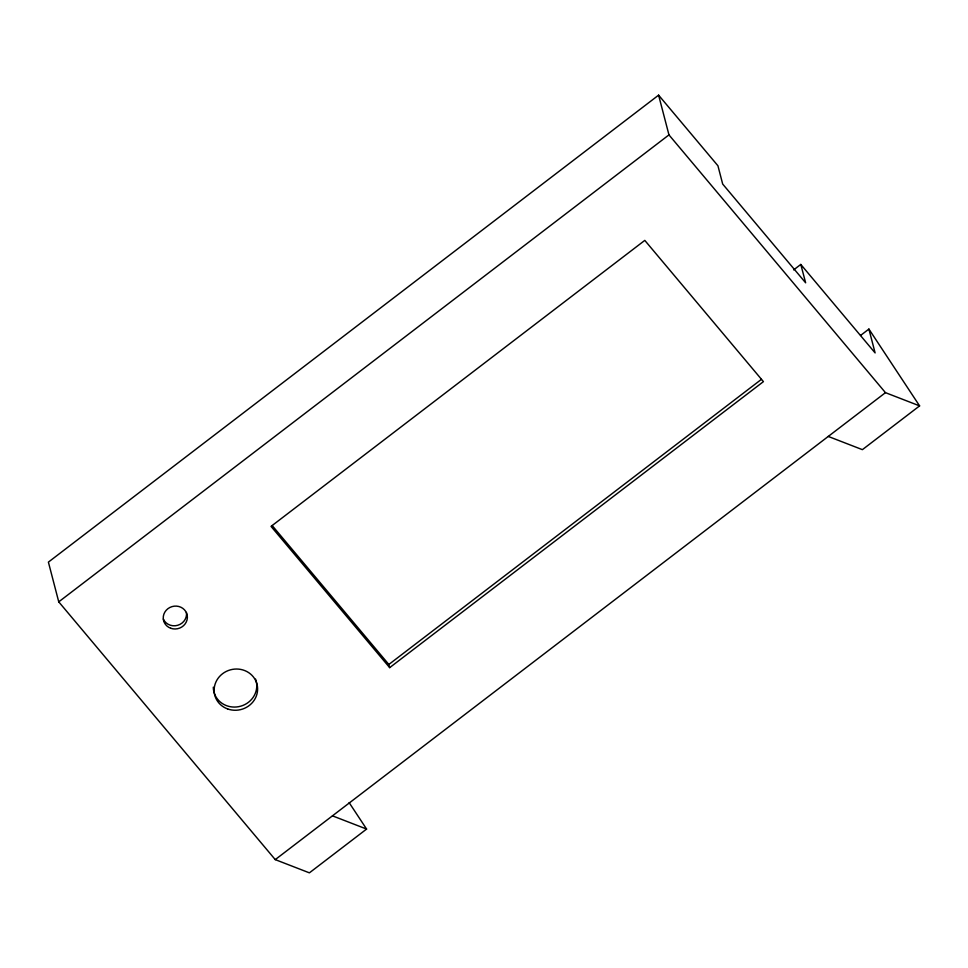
<?xml version="1.0" encoding="UTF-8"?>
<svg xmlns="http://www.w3.org/2000/svg" width="968" height="968" viewBox="0 0 968 968"><rect width="100%" height="100%" fill="white"/><g stroke="black" fill="none" stroke-linecap="round" stroke-linejoin="round"><path stroke-width="1.45" d="M793.639 269.903L800.79 264.433L805.642 282.813L722.685 184.053L717.929 165.77L658.603 95.154L48.4 562.118L58.745 601.854L275.251 859.62L309.397 872.846L366.594 829.068L349.146 802.629M58.745 601.854L668.961 134.891L658.603 95.154M389.68 667.642L271.04 526.398L644.797 240.391L763.425 381.634L389.68 667.642L388.846 664.471L761.405 379.371M860.564 335.46L868.901 329.072L919.6 405.882L862.391 449.66L828.257 436.435M275.251 859.62L885.466 392.657L919.6 405.882M332.46 815.842L366.594 829.068M800.79 264.433L875.108 352.921L868.901 329.072M668.961 134.891L885.466 392.657M272.165 525.539L388.846 664.471M255.576 679.125A21.816 20.534 -14.6 0 1 238.721 706.664A21.816 20.534 -14.6 0 1 213.299 687.207M186.437 612.454A12.124 11.41 -14.6 0 1 177.676 625.304A12.124 11.41 -14.6 0 1 163.35 619.121M227.674 708.963A21.816 20.534 -14.6 0 0 257.403 686.215A21.816 20.534 -14.6 0 0 222.519 673.752A21.816 20.534 -14.6 0 0 227.674 708.963M170.755 628.268A12.124 11.41 -14.6 0 0 187.272 615.636A12.124 11.41 -14.6 0 0 167.887 608.715A12.124 11.41 -14.6 0 0 170.755 628.268"/></g></svg>
